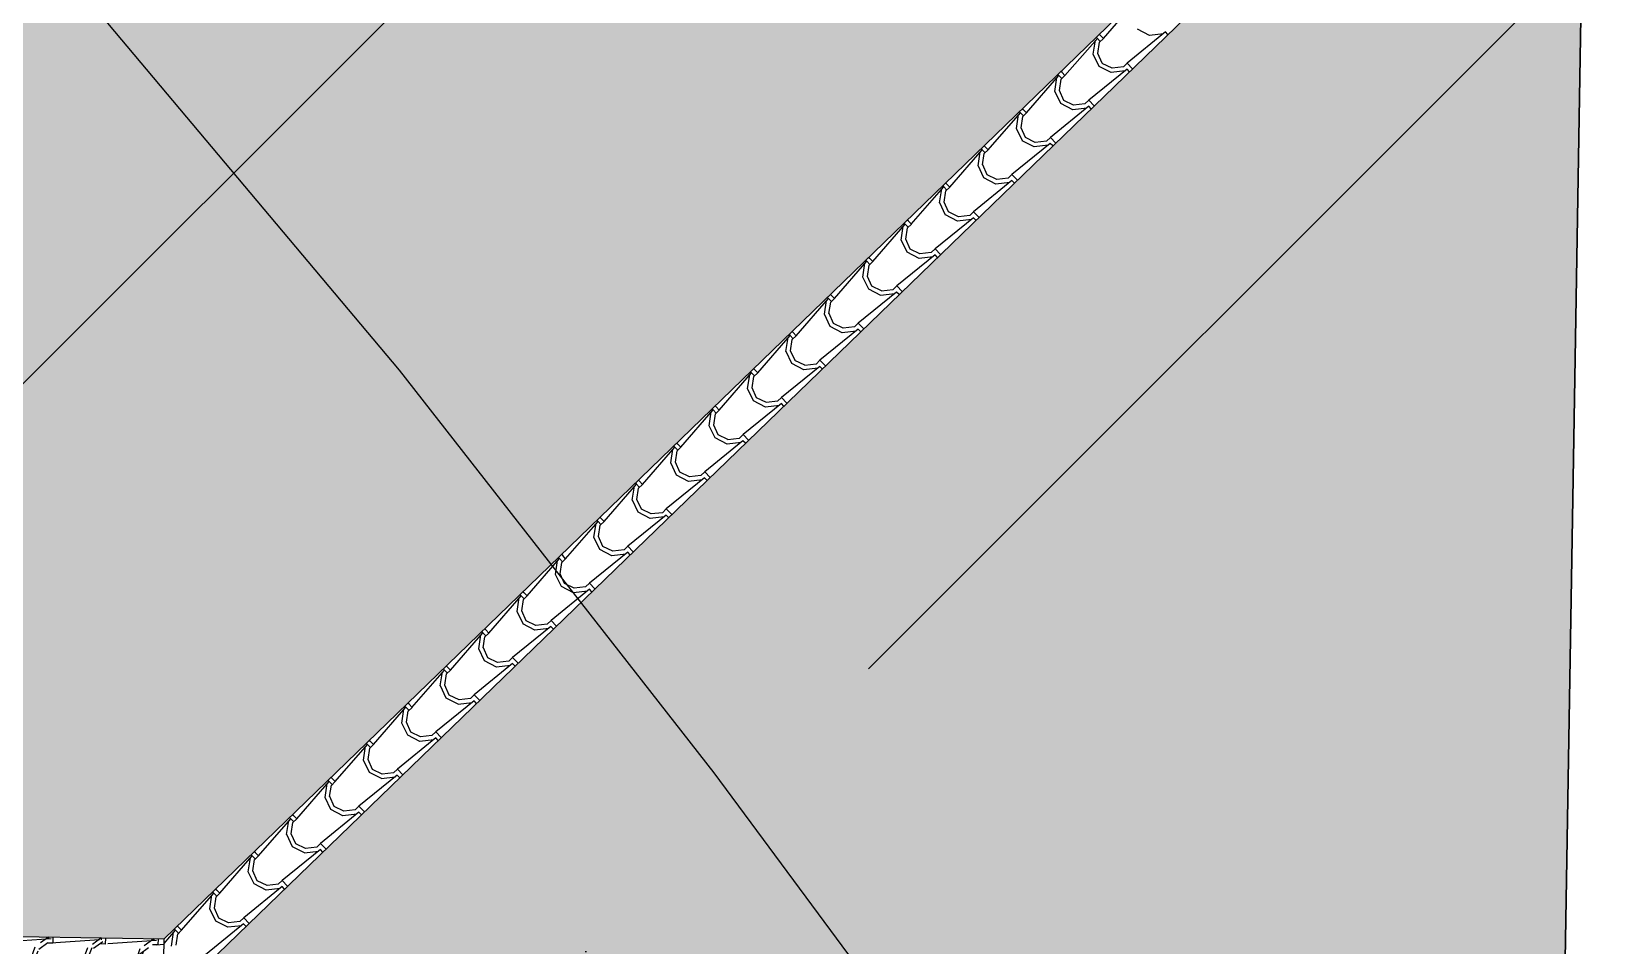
# Model space of a CAD drawing. Header units: millimetres. Extents: x 648844 to 649530, y 1246379 to 1246752.
# Drawn here: x 649238.89 to 649243.85, y 1246485.482 to 1246488.338 of the extents above; entities that cross this region are included whole.
import ezdxf

# ---------------------------------------------------------------- set-up
doc = ezdxf.new("R2010")
doc.units = ezdxf.units.MM
doc.header["$LTSCALE"] = 20
doc.header["$MEASUREMENT"] = 0
doc.layers.get('0').update_dxf_attribs({"linetype": 'CONTINUOUS'})
for name, color, linetype in [('acera', 8, 'CONTINUOUS'), ('CONT-MJR2', 9, 'CONTINUOUS'), ('TECHO', 30, 'CONTINUOUS')]:
    doc.layers.add(name, color=color, linetype=linetype)

# ---------------------------------------------------------------- blocks, each defined once
blk = doc.blocks.new('TEJA45')
at = {"layer": 'TECHO'}
for p, q in [((-4.381066017177965, 0.07500000000003837), (-4.381066017177972, -0.07499999999996376)), ((-4.133272190734765, -0.1265879860058945), (-4.251429700366309, -0.027335534660196)), ((-4.381066017177957, -0.06124925080087706), (-4.346016502186039, -0.102974803662196)), ((-4.35797142863111, -0.05318179792779887), (-4.352063505140784, -0.09690015418051345)), ((-4.345967911116119, -0.1029639868798107), (-4.336515307665216, -0.09351138342890764)), ((-4.343591862623768, -0.05589942889180222), (-4.338865595361391, -0.09134663816855237)), ((-4.338878458527873, -0.09114823256618365), (-4.327062704214242, -0.1029639868798107)), ((-4.345967911116119, -0.1029639868798178), (-4.349534970707111, -0.1065310464708098)), ((-4.336515307665216, -0.1124165903307208), (-4.340082367256201, -0.1159836499217093)), ((-4.327062704214313, -0.1029639868798071), (-4.336515307665216, -0.1124165903307102)), ((-4.327111233059028, -0.1029747646336112), (-4.22785878171333, -0.2211322742651518)), ((-4.220721201728821, -0.133651809418069), (-4.239626424946209, -0.1714621753053152)), ((-4.211077922348551, -0.1433176928592701), (-4.22525683607131, -0.1740387297614774)), ((-4.182936806183335, -0.1147842169047451), (-4.220747172070581, -0.1336894401221329)), ((-4.18038622950089, -0.1291267163455458), (-4.211107266403097, -0.1433056300683049)), ((-4.139300345048618, -0.1205481043353416), (-4.183018701301336, -0.1146401808450186)), ((-4.144961878097952, -0.1337013799378433), (-4.180409087374699, -0.1289751126754695)), ((-4.133284333470982, -0.1455007024089205), (-4.145100087784613, -0.1336849480952935)), ((-4.125311410392847, -0.1186225724290999), (-4.133284333470819, -0.1265954955070754)), ((-4.115858806941951, -0.1280751758799994), (-4.133284333470826, -0.1455007024088779)), ((-4.015114720131677, -0.2447457064787315), (-4.133272229763222, -0.145493255133033)), ((-4.239812853075087, -0.1713401743580043), (-4.23390492958476, -0.2150585306107189)), ((-4.225434412009413, -0.1740559099816323), (-4.220708144747036, -0.2095031192583825)), ((-4.227810367979835, -0.2211215300160916), (-4.231377427570827, -0.22468858960708)), ((-4.227810367979849, -0.2211215300160809), (-4.218357764528946, -0.2116689265651779)), ((-4.218357764528939, -0.2305741334669946), (-4.221924824119924, -0.2341411930579831)), ((-4.220720915391595, -0.2093057757024575), (-4.208905161077965, -0.2211215300160845)), ((-4.208905161078043, -0.2211215300160916), (-4.218357764528946, -0.2305741334669946)), ((-4.208953512586156, -0.2211322352367517), (-4.109701061240457, -0.3392897448682923)), ((-4.064779074935444, -0.2329417467835064), (-4.10258944082269, -0.2518469700008943)), ((-4.062229766308533, -0.2472831251156791), (-4.092950803210741, -0.2614620388384381)), ((-4.021141968615652, -0.2387066798917949), (-4.06486032486837, -0.232798756401472)), ((-4.026805397007173, -0.2518588305523757), (-4.06225260628392, -0.2471325632900019)), ((-4.007153867256584, -0.2367801155653737), (-4.015126790334556, -0.2447530386433456)), ((-3.997701263805688, -0.2462327190162696), (-4.015126790334563, -0.2636582455451446)), ((-4.121654277518559, -0.2894985507918193), (-4.115746354028232, -0.3332169070445339)), ((-4.102563671850049, -0.2518095406659526), (-4.121468895067437, -0.2896199065531988)), ((-4.107276961395293, -0.2922123910696612), (-4.102550694132916, -0.3276596003464114)), ((-4.092921513577991, -0.2614741560508413), (-4.10710042730075, -0.2921951929530486)), ((-4.015126790334705, -0.2636582455451908), (-4.026942544648335, -0.2518424912315638)), ((-3.896957249528668, -0.3629034269514939), (-4.015114759160213, -0.2636509756057954)), ((-4.109652824843572, -0.3392790731523618), (-4.113219884434571, -0.3428461327433574)), ((-4.109652824843586, -0.3392790731523547), (-4.100200221392683, -0.3298264697014517)), ((-4.102563372255318, -0.3274633188387313), (-4.090747617941688, -0.3392790731523583)), ((-4.090747617941773, -0.3392790731523512), (-4.100200221392676, -0.3487316766032542)), ((-4.09079579211361, -0.3392897058395334), (-3.991543340767912, -0.457447215471074)), ((-4.100200221392676, -0.3487316766032613), (-4.103767280983661, -0.3522987361942498)), ((-3.984406141971292, -0.3699672719138363), (-4.003311365188679, -0.4077776378010824)), ((-3.974765104807034, -0.3796306192415919), (-3.988944018529793, -0.4103516561437992)), ((-3.946621343687561, -0.3510992766622749), (-3.984431709574807, -0.3700044998796628)), ((-3.94407330311784, -0.3654395338865797), (-3.974794340020047, -0.3796184476093387)), ((-3.902983592182693, -0.3568652554482519), (-3.946701948435411, -0.3509573319579289)), ((-3.908648915918178, -0.3700162811666665), (-3.944096125194925, -0.3652900139042927)), ((-3.896969247198427, -0.381815788681461), (-3.908785001512058, -0.370000034367834)), ((-3.888996324120313, -0.354937658701644), (-3.896969247198278, -0.3629105817796088)), ((-3.87954372066941, -0.3643902621525434), (-3.896969247198278, -0.3818157886814149)), ((-3.778799778925574, -0.4810611474243274), (-3.896957288557118, -0.3818086960786289)), ((-4.003495701961803, -0.4076569272274284), (-3.997587778471477, -0.451375283480143)), ((-3.989119510780938, -0.4103688721594914), (-3.984393243518561, -0.4458160814362415)), ((-3.984405829119041, -0.4456208619750051), (-3.97259007480541, -0.4574366162886321)), ((-3.991495281707294, -0.457436616288625), (-3.995062341298279, -0.4610036758796134)), ((-3.991495281707302, -0.457436616288625), (-3.982042678256398, -0.4479840128377219)), ((-3.982042678256391, -0.4668892197395316), (-3.985609737847383, -0.47045627933052)), ((-3.972590074805495, -0.457436616288625), (-3.982042678256398, -0.466889219739528)), ((-3.972638071640603, -0.4574471764428409), (-3.873385620294904, -0.5756046860743815)), ((-3.866248612092527, -0.4881250031617235), (-3.885153835309914, -0.5259353690489696)), ((-3.828463612439656, -0.4692568065410221), (-3.866273978326902, -0.4881620297584099)), ((-3.825916839927132, -0.4835959426574767), (-3.856637876829339, -0.4977748563802358)), ((-3.784825215747915, -0.4750238310049539), (-3.828543572000633, -0.4691159075146309)), ((-3.790492434830099, -0.4881737317808401), (-3.825939644106846, -0.4834474645184663)), ((-3.77881170406215, -0.4999733318177313), (-3.790627458375781, -0.4881575775041043)), ((-3.770838780984029, -0.4730952018379142), (-3.778811704062008, -0.4810681249158897)), ((-3.761386177533133, -0.4825478052888172), (-3.778811704062015, -0.4999733318176993)), ((-3.885337126405283, -0.5258153036612399), (-3.879429202914956, -0.5695336599139544)), ((-3.870962060166704, -0.5285253532484191), (-3.866235792904327, -0.5639725625251693)), ((-3.856608696036851, -0.4977870824339909), (-3.87078760975961, -0.5285081193361982)), ((-3.660642308322466, -0.5992188678971608), (-3.77879981795401, -0.4999664165514623)), ((-3.873337738571024, -0.5755941594249059), (-3.876904798162016, -0.5791612190158979)), ((-3.873337738571038, -0.5755941594248988), (-3.863885135120135, -0.5661415559739957)), ((-3.863885135120128, -0.585046762875816), (-3.86745219471112, -0.5886138224668045)), ((-3.866248285982763, -0.5637784051112789), (-3.854432531669133, -0.5755941594249059)), ((-3.854432531669225, -0.575594159424913), (-3.863885135120128, -0.585046762875816)), ((-3.854480351167879, -0.5756046470457967), (-3.755227899822181, -0.6937621566773373)), ((-3.710305881191751, -0.5874143364197764), (-3.748116247078997, -0.6063195596371642)), ((-3.666666839314047, -0.5931824065615281), (-3.710385195566765, -0.5872744830712051)), ((-3.652681237847766, -0.591252744974188), (-3.660654160925738, -0.5992256680521599)), ((-3.76717855084901, -0.643973680093243), (-3.761270627358684, -0.6876920363459575)), ((-3.748091082213755, -0.6062827344096036), (-3.766996305431142, -0.6440931002968497)), ((-3.738452287266668, -0.6159435456263971), (-3.752631200989427, -0.6466645825286044)), ((-3.707760376734775, -0.60175235142761), (-3.738481413636983, -0.615931265150369)), ((-3.672335953740216, -0.6063311823952517), (-3.707783163016963, -0.601604915132878)), ((-3.660654160925873, -0.6181308749540015), (-3.672469915239503, -0.6063151206403745)), ((-3.64322863439687, -0.6007053484250875), (-3.660654160925738, -0.6181308749539589)), ((-3.542484837719407, -0.7173765883699588), (-3.660642347350951, -0.6181241370242603)), ((-3.755180195434754, -0.6937517025611761), (-3.758747255025746, -0.6973187621521681)), ((-3.755180195434768, -0.693751702561169), (-3.745727591983865, -0.684299099110266)), ((-3.75280460955247, -0.6466818343373433), (-3.748078342290093, -0.6821290436140934)), ((-3.748090742846486, -0.6819359482475527), (-3.736274988532855, -0.6937517025611797)), ((-3.736274988532955, -0.693751702561169), (-3.745727591983858, -0.7032043060120721)), ((-3.736322630694985, -0.6937621176489728), (-3.637070179349287, -0.8119196272805134)), ((-3.745727591983851, -0.7032043060120756), (-3.749294651574843, -0.7067713656030641)), ((-3.629933552335011, -0.7244404656575156), (-3.648838775552399, -0.7622508315447618)), ((-3.620295878495718, -0.7341000088171477), (-3.634474792218477, -0.7648210457193549)), ((-3.592148149943888, -0.705571866298552), (-3.629958515831134, -0.7244770895159398)), ((-3.589603913543264, -0.7199087601981269), (-3.620324950445472, -0.7340876739208859)), ((-3.548508462881067, -0.7113409821179886), (-3.592226819133785, -0.7054330586276656)), ((-3.554179472650326, -0.7244886330096598), (-3.589626681927072, -0.719762365747286)), ((-3.542496617789595, -0.7362884180902718), (-3.554312372103226, -0.7244726637766448)), ((-3.534523694711496, -0.7094102881104618), (-3.54249661778946, -0.7173832111884266)), ((-3.525071091260592, -0.7188628915613613), (-3.542496617789467, -0.7362884180902363)), ((-3.424327367116369, -0.8355343088427567), (-3.542484876747913, -0.7362818574970582)), ((-3.649019975292497, -0.7621320565270508), (-3.64311205180217, -0.8058504127797654)), ((-3.634647158938243, -0.764838315426271), (-3.629920891675866, -0.8002855247030212)), ((-3.637022652298477, -0.8119092456974428), (-3.640589711889469, -0.8154763052884348)), ((-3.637022652298491, -0.8119092456974428), (-3.627570048847588, -0.8024566422465398)), ((-3.627570048847581, -0.821361849148353), (-3.631137108438573, -0.8249289087393414)), ((-3.629933199710209, -0.8000934913838265), (-3.618117445396578, -0.8119092456974535)), ((-3.618117445396678, -0.8119092456974499), (-3.627570048847581, -0.821361849148353)), ((-3.618164910222042, -0.8119195882522163), (-3.518912458876343, -0.9300770978837569)), ((-3.51177602245626, -0.8425981969054241), (-3.530681245673648, -0.8804085627926703)), ((-3.473990418696012, -0.8237293961773169), (-3.511800784583258, -0.8426346193947047)), ((-3.471447450351725, -0.8380651689686403), (-3.502168487253932, -0.8522440826913993)), ((-3.430350086447213, -0.8294995576745663), (-3.474068442699931, -0.8235916341842433)), ((-3.436022991562247, -0.8426460836238334), (-3.471470200838993, -0.8379198163614596)), ((-3.424339074653318, -0.854445961226542), (-3.436154828966949, -0.842630206912915)), ((-3.416366151575225, -0.827567831246732), (-3.42433907465319, -0.8355407543246969)), ((-3.406913548124322, -0.8370204346976315), (-3.424339074653197, -0.8544459612265065)), ((-3.530861399736224, -0.8802904329590646), (-3.524953476245898, -0.9240087892117792)), ((-3.516489708323888, -0.8829947965161011), (-3.511763441061511, -0.9184420057928513)), ((-3.502139469724781, -0.8522564720078947), (-3.51631838344754, -0.882977508910102)), ((-3.306169896513211, -0.9536920293156292), (-3.424327406144755, -0.8544395779699308)), ((-3.518865109162206, -0.9300667888337131), (-3.522432168753198, -0.9336338484247051)), ((-3.518865109162221, -0.9300667888337131), (-3.509412505711317, -0.92061418538281)), ((-3.50941250571131, -0.9395193922846232), (-3.512979565302302, -0.9430864518756117)), ((-3.511775656573931, -0.9182510345201003), (-3.499959902260301, -0.9300667888337273)), ((-3.499959902260414, -0.9300667888337202), (-3.509412505711317, -0.9395193922846232)), ((-3.500007189749233, -0.9300770588552822), (-3.400754738403535, -1.048234568486823)), ((-3.355832687448071, -0.9418869260560534), (-3.393643053335317, -0.9607921492734413)), ((-3.312191710013344, -0.9476581332311405), (-3.355910066266063, -0.9417502097408175)), ((-3.393618492577495, -0.9607559281533291), (-3.412523715794883, -0.9985662940405753)), ((-3.383983060954591, -0.9704129352002937), (-3.39816197467735, -1.001133972102501)), ((-3.353290987160214, -0.9562215777391607), (-3.384012024062422, -0.9704004914619198)), ((-3.317866510474161, -0.9608035342380035), (-3.353313719750908, -0.9560772669756297)), ((-3.306181531517041, -0.9726035043628123), (-3.317997285830671, -0.9607877500491853)), ((-3.298208608438955, -0.9457253743830059), (-3.30618153151692, -0.9536982974609707)), ((-3.288756004988052, -0.9551779778339053), (-3.30618153151692, -0.9726035043627768)), ((-3.188012425910209, -1.071849749788395), (-3.306169935541753, -0.9725972984426967)), ((-3.412702824179448, -0.9984488093946737), (-3.406794900689121, -1.042167165647388)), ((-3.40070756602595, -1.048224331969987), (-3.391254962575047, -1.038771728519084)), ((-3.398332257709647, -1.001151277605036), (-3.39360599044727, -1.036598486881786)), ((-3.393618113437654, -1.036408577656374), (-3.381802359124023, -1.048224331970001)), ((-3.400707566025936, -1.048224331969987), (-3.404274625616935, -1.051791391560982)), ((-3.391254962575033, -1.057676935420893), (-3.394822022166032, -1.061243995011893)), ((-3.381802359124137, -1.04822433196999), (-3.39125496257504, -1.057676935420893)), ((-3.381849469276574, -1.048234529458174), (-3.282597017930875, -1.166392039089715)), ((-3.275460962698737, -1.078913659401216), (-3.294366185916125, -1.116724025288462)), ((-3.265826652184032, -1.088569398391872), (-3.280005565906791, -1.119290435294079)), ((-3.237674956200188, -1.060044455934815), (-3.275485322087434, -1.078949679152203)), ((-3.235134523970345, -1.074377986510438), (-3.265855560872552, -1.088556900233197)), ((-3.194033333579469, -1.065816708787722), (-3.237751689832187, -1.059908785297399)), ((-3.199710029384271, -1.078960984852415), (-3.235157238661017, -1.074234717590041)), ((-3.188023988380763, -1.090761047499083), (-3.199839742694394, -1.078945293185456)), ((-3.180051065302678, -1.063882917519276), (-3.188023988380642, -1.071855840597241)), ((-3.170598461851775, -1.073335520970172), (-3.188023988380657, -1.090761047499054)), ((-3.069854955307157, -1.19000747026119), (-3.188012464938701, -1.090755018915491)), ((-3.294544248622685, -1.11660718583029), (-3.288636325132359, -1.160325542083005)), ((-3.280174807095413, -1.119307758693967), (-3.275448539833036, -1.154754967970717)), ((-3.282550022889659, -1.166381875106257), (-3.286117082480651, -1.169948934697253)), ((-3.28255002288968, -1.166381875106261), (-3.273097419438777, -1.156929271655358)), ((-3.27309741943877, -1.175834478557171), (-3.276664479029762, -1.179401538148159)), ((-3.275460570301377, -1.154566120792648), (-3.263644815987746, -1.166381875106275)), ((-3.263644815987867, -1.166381875106268), (-3.27309741943877, -1.175834478557171)), ((-3.263691748803474, -1.166392000061592), (-3.164439297457776, -1.284549509693132)), ((-3.119517224952311, -1.178201985813583), (-3.157327590839557, -1.197107209030971)), ((-3.075874957146496, -1.183975284344175), (-3.119593313399214, -1.178067360853852)), ((-3.061893522166407, -1.18204046065555), (-3.069866445244372, -1.190013383733515)), ((-3.176385673066171, -1.234765562264094), (-3.170477749575845, -1.278483918516809)), ((-3.157303432819972, -1.1970713906491), (-3.17620865603736, -1.234881756536346)), ((-3.162017356481186, -1.237464239782895), (-3.157291089218809, -1.272911449059645)), ((-3.147670243413842, -1.206725861584275), (-3.161849157136601, -1.237446898486482)), ((-3.116978060777157, -1.192534395280195), (-3.147699097679364, -1.206713309002954)), ((-3.08155354829529, -1.197118435466706), (-3.117000757572036, -1.192392168204332)), ((-3.069866445244486, -1.208918590635353), (-3.081682199558117, -1.197102836321726)), ((-3.052440918715504, -1.191493064106449), (-3.069866445244379, -1.208918590635328)), ((-2.951697484704049, -1.308165190734027), (-3.069854994335593, -1.208912739388328)), ((-3.164392479753388, -1.284539418242531), (-3.16795953934438, -1.288106477833523)), ((-3.16439247975341, -1.284539418242531), (-3.154939876302507, -1.275086814791628)), ((-3.157303027165099, -1.272723663928922), (-3.145487272851469, -1.284539418242549)), ((-3.145487272851589, -1.284539418242534), (-3.154939876302493, -1.293992021693438)), ((-3.145534028330822, -1.284549470664484), (-3.046281576985123, -1.402706980296024)), ((-3.154939876302493, -1.293992021693445), (-3.158506935893477, -1.297559081284433)), ((-3.0391459029412, -1.315229121896984), (-3.058051126158588, -1.35303948778423)), ((-3.029513834642891, -1.324882324775018), (-3.04369274836565, -1.355603361677225)), ((-3.001359493704399, -1.296359515692334), (-3.039169859591645, -1.315264738909722)), ((-2.998821597585632, -1.310690804050708), (-3.029542634487839, -1.324869717773467)), ((-2.957716580713537, -1.302133859900632), (-3.001434936966255, -1.296225936410309)), ((-2.963397067206301, -1.315275886081), (-2.998844276483048, -1.310549618818627)), ((-2.951708902108209, -1.327076133771623), (-2.963524656421839, -1.315260379457996)), ((-2.943735979030137, -1.30019800379182), (-2.951708902108109, -1.308170926869789)), ((-2.934283375579234, -1.309650607242723), (-2.951708902108116, -1.327076133771605)), ((-2.833540014100954, -1.426322911206864), (-2.951697523732498, -1.327070459861165)), ((-3.058227097509651, -1.352923938697906), (-3.052319174019324, -1.39664229495062)), ((-3.043859905866945, -1.355620720871823), (-3.039133638604568, -1.391067930148573)), ((-3.046234936617125, -1.402696961378805), (-3.049801996208117, -1.406264020969793)), ((-3.046234936617132, -1.402696961378801), (-3.036782333166229, -1.393244357927898)), ((-3.036782333166229, -1.412149564829722), (-3.040349392757221, -1.415716624420718)), ((-3.039145484028822, -1.390881207065195), (-3.027329729715191, -1.402696961378822)), ((-3.027329729715319, -1.402696961378808), (-3.036782333166222, -1.412149564829711)), ((-3.027376307857871, -1.402706941267724), (-2.928123856512173, -1.520864450899264)), ((-2.920988373062443, -1.433386853144871), (-2.93989359627983, -1.471197219032117)), ((-2.883201762456508, -1.414517045571095), (-2.921012128343754, -1.433422268788483)), ((-2.880665134394938, -1.428847212821609), (-2.911386171297146, -1.443026126544368)), ((-2.839558204278752, -1.420292435457334), (-2.883276560531471, -1.414384511967011)), ((-2.845240586117313, -1.433433336695291), (-2.88068779539406, -1.428707069432917)), ((-2.833551358971931, -1.445233676907893), (-2.845367113285562, -1.433417922594266)), ((-2.82557843589386, -1.418355546928094), (-2.833551358971832, -1.426328470006062)), ((-2.816125832442957, -1.427808150378997), (-2.833551358971832, -1.445233676907872)), ((-2.94006852195313, -1.471082315131714), (-2.934160598462803, -1.514800671384428)), ((-2.925702455252711, -1.473777201960754), (-2.920976187990334, -1.509224411237504)), ((-2.911357425872332, -1.4430387879666), (-2.925536339595091, -1.473759824868807)), ((-2.715382543497938, -1.544480631679626), (-2.833540053129482, -1.445228180333928)), ((-2.928077393480848, -1.520854504515079), (-2.931644453071847, -1.524421564106078)), ((-2.928077393480862, -1.520854504515082), (-2.918624790029959, -1.511401901064179)), ((-2.918624790029945, -1.530307107965989), (-2.922191849620937, -1.533874167556977)), ((-2.920987940892545, -1.509038750201469), (-2.909172186578914, -1.520854504515096)), ((-2.909172186579042, -1.520854504515082), (-2.918624790029945, -1.530307107965985)), ((-2.90921858738551, -1.520864411870264), (-2.809966136039812, -1.639021921501804)), ((-2.765044031208639, -1.53267457544986), (-2.802854397095885, -1.551579798667248)), ((-2.721399827845794, -1.538451011013787), (-2.765118184098512, -1.532543087523464)), ((-2.70742089275759, -1.536513090064368), (-2.715393815835554, -1.544486013142333)), ((-2.802830843183706, -1.551544584392804), (-2.821736066401094, -1.58935495028005)), ((-2.793201017101389, -1.561195251157347), (-2.807379930824148, -1.591916288059554)), ((-2.762508671203413, -1.547003621592122), (-2.793229708105621, -1.561182535314881)), ((-2.727084105028339, -1.551590787309578), (-2.762531314305086, -1.546864520047205)), ((-2.715393815835654, -1.563391220044164), (-2.727209570149284, -1.551575465730537)), ((-2.697968289306687, -1.545965693515264), (-2.715393815835561, -1.563391220044142)), ((-2.597225072894837, -1.662638352152463), (-2.715382582526381, -1.563385900806765)), ((-2.821909946396609, -1.589240691565525), (-2.816002022906282, -1.63295904781824)), ((-2.809919850344592, -1.639012047651342), (-2.800467246893689, -1.629559444200439)), ((-2.807545004638243, -1.591933683051483), (-2.802818737375866, -1.627380892328233)), ((-2.802830397756267, -1.627196293337743), (-2.791014643442637, -1.63901204765137)), ((-2.809919850344571, -1.639012047651349), (-2.813486909935563, -1.642579107242341)), ((-2.800467246893675, -1.648464651102259), (-2.80403430648466, -1.652031710693247)), ((-2.791014643442779, -1.639012047651352), (-2.800467246893682, -1.648464651102255)), ((-2.791060866912552, -1.639021882473511), (-2.691808415566854, -1.757179392105051)), ((-2.684673313304934, -1.669702315640684), (-2.703578536522322, -1.70751268152793)), ((-2.675044608331199, -1.679351714349746), (-2.689223522053958, -1.710072751251953)), ((-2.646886299960727, -1.650832105328611), (-2.684696665847973, -1.669737328545999)), ((-2.644352208011057, -1.665160030362259), (-2.675073244913264, -1.679338944085018)), ((-2.603241451412842, -1.656609586570244), (-2.64695980766556, -1.650701663079921)), ((-2.608927623939351, -1.669748237923873), (-2.644374833216098, -1.665021970661499)), ((-2.597236272699377, -1.681548763180434), (-2.609052027013007, -1.669733008866807)), ((-2.589263349621319, -1.654670633200642), (-2.597236272699284, -1.662643556278606)), ((-2.579810746170416, -1.664123236651537), (-2.597236272699291, -1.681548763180416)), ((-2.479067602291742, -1.780796072625296), (-2.597225111923287, -1.681543621279598)), ((-2.703751370840337, -1.707399067997532), (-2.69784344735001, -1.751117424250246)), ((-2.689387554024243, -1.710090164138617), (-2.684661286761866, -1.745537373415367)), ((-2.6917623072083, -1.757169590787623), (-2.695329366799299, -1.760736650378618)), ((-2.691762307208315, -1.757169590787623), (-2.682309703757412, -1.74771698733672)), ((-2.682309703757404, -1.766622194238533), (-2.685876763348396, -1.770189253829525)), ((-2.68467285461999, -1.745353836474017), (-2.672857100306359, -1.757169590787644)), ((-2.672857100306501, -1.757169590787626), (-2.682309703757404, -1.766622194238529)), ((-2.672903146439751, -1.757179353076573), (-2.573650695094052, -1.875336862708114)), ((-2.528728568712808, -1.768989635207362), (-2.566538934600054, -1.78789485842475)), ((-2.526195744820356, -1.783316439133152), (-2.556916781722563, -1.797495352855911)), ((-2.485083074978959, -1.774768162126826), (-2.528801431231678, -1.768860238636503)), ((-2.490771142848558, -1.787905688538405), (-2.526218352125305, -1.783179421276031)), ((-2.471105806485042, -1.772828176336908), (-2.479078729563014, -1.780801099414884)), ((-2.461653203034139, -1.782280779787811), (-2.479078729563021, -1.799706306316693)), ((-2.585592795284057, -1.825557444429538), (-2.579684871793731, -1.869275800682253)), ((-2.566515783426183, -1.787860046888596), (-2.585421006643571, -1.825670412775843)), ((-2.571230103409881, -1.828246645228447), (-2.566503836147504, -1.863693854505197)), ((-2.556888199560625, -1.797508177541324), (-2.571067113283384, -1.828229214443532)), ((-2.479078729563099, -1.799706306316704), (-2.49089448387673, -1.787890552003077)), ((-2.360910131688691, -1.898953793098098), (-2.479067641320235, -1.799701341752399)), ((-2.57360476407203, -1.8753271339239), (-2.577171823663022, -1.878894193514888)), ((-2.573604764072044, -1.875327133923896), (-2.564152160621141, -1.865874530472993)), ((-2.564152160621134, -1.88477973737481), (-2.567719220212119, -1.888346796965795)), ((-2.566515311483712, -1.863511379610291), (-2.554699557170082, -1.875327133923918)), ((-2.554699557170231, -1.8753271339239), (-2.564152160621134, -1.884779737374803)), ((-2.554745425967099, -1.875336823679472), (-2.4554929746214, -1.993494333311013)), ((-2.448358253547411, -1.906017778136452), (-2.467263476764799, -1.943828144023698)), ((-2.438731790789681, -1.915664640732071), (-2.452910704512441, -1.946385677634279)), ((-2.410570837464945, -1.887147165086127), (-2.448381203352191, -1.906052388303515)), ((-2.408039281628007, -1.901472847903293), (-2.438760318530214, -1.915651761626052)), ((-2.366924698544189, -1.892926737683524), (-2.410643054796907, -1.887018814193201)), ((-2.37261466176048, -1.906063139152575), (-2.408061871037226, -1.901336871890202)), ((-2.360921186426822, -1.917863849452974), (-2.372736940740452, -1.906048095139347)), ((-2.352948263348772, -1.890985719473182), (-2.360921186426737, -1.898958642551147)), ((-2.343495659897869, -1.900438322924082), (-2.360921186426744, -1.91786384945296)), ((-2.242752661085596, -2.017111513570935), (-2.36091017071714, -1.917859062225236)), ((-2.467434219727544, -1.943715820863346), (-2.461526296237217, -1.987434177116061)), ((-2.455447220935774, -1.993484677060167), (-2.445994617484871, -1.984032073609264)), ((-2.453072652795534, -1.946403126318273), (-2.448346385533156, -1.981850335595023)), ((-2.448357768347435, -1.981668922746564), (-2.436542014033805, -1.993484677060192)), ((-2.455447220935753, -1.993484677060163), (-2.459014280526745, -1.997051736651155)), ((-2.445994617484857, -2.002937280511077), (-2.449561677075849, -2.006504340102069)), ((-2.436542014033954, -1.993484677060167), (-2.445994617484857, -2.00293728051107)), ((-2.436587705494148, -1.993494294282709), (-2.337335254148449, -2.111651803914249)), ((-2.330200723668653, -2.024175509384364), (-2.349105946886041, -2.06198587527161)), ((-2.292413106217047, -2.005304694964895), (-2.330223472104294, -2.024209918182283)), ((-2.289882818437306, -2.01962925667419), (-2.320603855339513, -2.033808170396949)), ((-2.248766322111209, -2.011085313239978), (-2.292484678363927, -2.005177389749655)), ((-2.254458180670589, -2.024220589766987), (-2.289905389947336, -2.019494322504613)), ((-2.242763643290544, -2.036021392589245), (-2.254579397604175, -2.024205638275618)), ((-2.234790720212501, -2.009143262609456), (-2.242763643290466, -2.017116185687421)), ((-2.225338116761598, -2.018595866060352), (-2.242763643290473, -2.03602139258923)), ((-2.349275644170781, -2.061874197298959), (-2.343367720680455, -2.105592553551674)), ((-2.3349152021813, -2.064559607407208), (-2.330188934918922, -2.100006816683958)), ((-2.320575382019115, -2.03382110392365), (-2.334754295741874, -2.064542140825857)), ((-2.124595190482452, -2.135269234043804), (-2.242752700113996, -2.036016782698105)), ((-2.337289677799482, -2.111642220196437), (-2.340856737390475, -2.115209279787429)), ((-2.337289677799497, -2.111642220196437), (-2.327837074348594, -2.102189616745534)), ((-2.327837074348587, -2.121094823647347), (-2.331404133939571, -2.124661883238335)), ((-2.330200225211158, -2.099826465882838), (-2.318384470897527, -2.111642220196465)), ((-2.318384470897684, -2.11164222019644), (-2.327837074348587, -2.121094823647343)), ((-2.31842998502119, -2.111651764885952), (-2.219177533675492, -2.229809274517493)), ((-2.174255374969171, -2.123462224843657), (-2.212065740856417, -2.142367448061044)), ((-2.13060794567825, -2.129243888796434), (-2.174326301930968, -2.123335965306111)), ((-2.116633177076224, -2.12730080574573), (-2.124606100154196, -2.135273728823698)), ((-2.231117068614253, -2.180032573732767), (-2.225209145123927, -2.223750929985481)), ((-2.212043193789889, -2.142333240632247), (-2.230948417007276, -2.180143606519493)), ((-2.202418973248939, -2.151977567116056), (-2.216597886971698, -2.182698604018263)), ((-2.17172635524495, -2.137785665444323), (-2.202447392147157, -2.151964579167082)), ((-2.136301699582951, -2.1423780403811), (-2.171748908859698, -2.137651773118726)), ((-2.124606100154267, -2.154178935725515), (-2.136421854467898, -2.142363181411888)), ((-2.107180573625321, -2.136753409196629), (-2.124606100154203, -2.154178935725511)), ((-2.006437719879479, -2.253426954516531), (-2.124595229511023, -2.154174503170832)), ((-2.219132134663212, -2.229799763332714), (-2.222699194254211, -2.233366822923713)), ((-2.219132134663226, -2.229799763332704), (-2.209679531212323, -2.220347159881801)), ((-2.216757751567307, -2.182716088494338), (-2.21203148430493, -2.218163297771088)), ((-2.21204268207488, -2.217984009019112), (-2.20022692776125, -2.229799763332739)), ((-2.200226927761413, -2.229799763332711), (-2.209679531212316, -2.239252366783614)), ((-2.200272264548389, -2.229809235489022), (-2.10101981320269, -2.347966745120562)), ((-2.209679531212316, -2.239252366783628), (-2.213246590803301, -2.242819426374613)), ((-2.093885663911145, -2.260490971880152), (-2.112790887128533, -2.298301337767398)), ((-2.084262564478372, -2.270134030307631), (-2.098441478201131, -2.300855067209838)), ((-2.056097643721237, -2.241619754722393), (-2.093908009608484, -2.260524977939781)), ((-2.0535698920526, -2.25594207421446), (-2.084290928954807, -2.270120987937219)), ((-2.012449569244382, -2.247402464353016), (-2.0561679254971, -2.241494540862693)), ((-2.01814521849397, -2.260535490995387), (-2.053592427770717, -2.255809223733014)), ((-2.00644855701799, -2.272336478861785), (-2.01826431133162, -2.260520724548158)), ((-1.998475633939961, -2.245458348881996), (-2.006448557017933, -2.253431271959968)), ((-1.989023030489065, -2.254910952332899), (-2.00644855701794, -2.272336478861774)), ((-1.888280249276384, -2.371584674989364), (-2.006437758907929, -2.272332223643666)), ((-2.112958493057739, -2.298190950166578), (-2.107050569567413, -2.341909306419293)), ((-2.098600300952711, -2.300872569585966), (-2.093874033690334, -2.336319778862716)), ((-2.100974591526949, -2.347957306468984), (-2.104541651117941, -2.351524366059977)), ((-2.100974591526956, -2.347957306468981), (-2.091521988076053, -2.338504703018078)), ((-2.091521988076053, -2.357409909919891), (-2.095089047667038, -2.36097696951088)), ((-2.093885138938603, -2.336141552155386), (-2.082069384624972, -2.347957306469013)), ((-2.08206938462515, -2.347957306468984), (-2.091521988076053, -2.357409909919888)), ((-2.082114544075594, -2.347966706092084), (-1.982862092729896, -2.466124215723625)), ((-1.975728134032373, -2.378648703128039), (-1.994633357249761, -2.416459069015286)), ((-1.937939912473382, -2.359777284601172), (-1.975750278360628, -2.37868250781856)), ((-1.935413428861892, -2.374098482985353), (-1.9661344657641, -2.388277396708112)), ((-1.894291192809604, -2.365561039909714), (-1.938009549062322, -2.359653116419391)), ((-1.899988737404087, -2.378692941609803), (-1.935435946680833, -2.373966674347429)), ((-1.888291013881712, -2.390494021998055), (-1.900106768195343, -2.378678267684428)), ((-1.880318090803684, -2.36361589201827), (-1.888291013881656, -2.371588815096242)), ((-1.870865487352781, -2.37306849546917), (-1.888291013881656, -2.390494021998048)), ((-1.994799917501467, -2.416349326598581), (-1.988891994011141, -2.460067682851296)), ((-1.980442850338477, -2.419029050674897), (-1.9757165830761, -2.454476259951647)), ((-1.966106155707806, -2.388290493499209), (-1.980285069430565, -2.419011530401416)), ((-1.770122778673276, -2.489742395462201), (-1.88828028830482, -2.390489944116503)), ((-1.982817048390672, -2.466114849605258), (-1.986384107981671, -2.469681909196254)), ((-1.982817048390686, -2.466114849605255), (-1.973364444939783, -2.456662246154352)), ((-1.973364444939769, -2.475567453056165), (-1.976931504530761, -2.479134512647157)), ((-1.975727595802326, -2.45429909529166), (-1.963911841488695, -2.466114849605287)), ((-1.963911841488866, -2.466114849605262), (-1.973364444939769, -2.475567453056165)), ((-1.963956823602786, -2.466124176695153), (-1.864704372257087, -2.584281686326694)), ((-1.81978218122547, -2.477934814479919), (-1.857592547112716, -2.496840037697307)), ((-1.776132816376645, -2.483719615466171), (-1.819851172629363, -2.477811691975848)), ((-1.857570604153629, -2.496806434375973), (-1.876475827371017, -2.534616800263219)), ((-1.847949746937246, -2.506446956690787), (-1.862128660660005, -2.537167993592995)), ((-1.817256965671191, -2.49225489175625), (-1.847978002573399, -2.506433805479009)), ((-1.781832256316001, -2.496850392223973), (-1.817279465592748, -2.492124124961599)), ((-1.770133470745435, -2.508651565134326), (-1.781949225059066, -2.496835810820698)), ((-1.762160547667406, -2.481773435154544), (-1.770133470745378, -2.489746358232519)), ((-1.752707944216503, -2.49122603860544), (-1.770133470745392, -2.508651565134326)), ((-1.651965308070274, -2.607900115934964), (-1.770122817701818, -2.508647664589265)), ((-1.876641341944946, -2.534507703032396), (-1.87073341845462, -2.578226059285111)), ((-1.864659505254409, -2.584272392741529), (-1.855206901803506, -2.574819789290625)), ((-1.862285399724364, -2.537185531762926), (-1.857559132461986, -2.572632741039676)), ((-1.857570052666048, -2.572456638427933), (-1.845754298352418, -2.584272392741561)), ((-1.864659505254394, -2.584272392741536), (-1.868226564845386, -2.587839452332524)), ((-1.855206901803506, -2.593724996192442), (-1.85877396139449, -2.597292055783427)), ((-1.845754298352588, -2.584272392741532), (-1.855206901803491, -2.593724996192435)), ((-1.845799103129842, -2.584281647298393), (-1.746546651784143, -2.702439156929936)), ((-1.73941307427485, -2.614964165623807), (-1.758318297492238, -2.652774531511053)), ((-1.729793338166296, -2.624603419881542), (-1.743972251889055, -2.655324456783749)), ((-1.701624449977572, -2.596092344358674), (-1.739434815864819, -2.614997567576061)), ((-1.699100502478842, -2.610411300526387), (-1.729821539381049, -2.624590214249146)), ((-1.657974439942784, -2.601878191022749), (-1.701692796195502, -2.595970267532426)), ((-1.663675775226118, -2.615007842838384), (-1.699122984502864, -2.61028157557601)), ((-1.651975927609158, -2.626809108270596), (-1.663791681922788, -2.614993353956969)), ((-1.644003004531143, -2.599930978290818), (-1.651975927609115, -2.60790390136879)), ((-1.634550401080247, -2.609383581741717), (-1.651975927609115, -2.626809108270585)), ((-1.533807837467222, -2.72605783640776), (-1.651965347098766, -2.626805385062063)), ((-1.758482766388425, -2.652666079466204), (-1.752574842898099, -2.696384435718921)), ((-1.74412794911013, -2.655342012851861), (-1.739401681847752, -2.690789222128609)), ((-1.746501962118131, -2.702429935877808), (-1.750069021709123, -2.7059969954688)), ((-1.746501962118138, -2.702429935877801), (-1.737049358667235, -2.692977332426899)), ((-1.737049358667228, -2.711882539328702), (-1.74061641825822, -2.715449598919694)), ((-1.739412509529771, -2.690614181564206), (-1.72759675521614, -2.702429935877833)), ((-1.727596755216325, -2.702429935877797), (-1.737049358667228, -2.711882539328698)), ((-1.727641382657168, -2.702439117901289), (-1.62838893131147, -2.820596627532831)), ((-1.583466718729703, -2.714249874237447), (-1.621277084616949, -2.733155097454834)), ((-1.539816063508901, -2.720036766579328), (-1.583534419761619, -2.714128843089005)), ((-1.525845461394866, -2.718088521427086), (-1.533818384472845, -2.726061444505063)), ((-1.51639285794397, -2.727541124877987), (-1.533818384472845, -2.744966651406861)), ((-1.640324190831912, -2.770824455900016), (-1.634416267341585, -2.814542812152732)), ((-1.621255544396092, -2.733121896871717), (-1.64016076761348, -2.770932262758963)), ((-1.625970498495889, -2.773498493940787), (-1.621244231233511, -2.808945703217535)), ((-1.611636929396113, -2.742759883073942), (-1.625815843118872, -2.77348091997615)), ((-1.580944039287303, -2.7285677092969), (-1.61166507618951, -2.742746623019661)), ((-1.545519294137577, -2.733165293452616), (-1.580966503414324, -2.728439026190243)), ((-1.53381838447288, -2.744966651406866), (-1.545634138786511, -2.733150897093239)), ((-1.415650366864114, -2.844215556880595), (-1.533807876495658, -2.744963105534897)), ((-1.628344418981861, -2.820587479014081), (-1.631911478572853, -2.824154538605073)), ((-1.628344418981868, -2.820587479014073), (-1.618891815530965, -2.811134875563171)), ((-1.621254966393494, -2.808771724700478), (-1.609439212079863, -2.820587479014105)), ((-1.609439212080055, -2.820587479014074), (-1.618891815530958, -2.830040082464976)), ((-1.609483662184388, -2.820596588504353), (-1.51023121083869, -2.938754098135895)), ((-1.618891815530958, -2.830040082464977), (-1.622458875121943, -2.833607142055964)), ((-1.503098014517342, -2.851279628119626), (-1.522003237734729, -2.889089994006872)), ((-1.49348052062517, -2.860916346264695), (-1.507659434347929, -2.891637383166902)), ((-1.46530898748177, -2.832407404116191), (-1.503119353369016, -2.851312627333577)), ((-1.462787576096609, -2.846724118067796), (-1.493508612998816, -2.860903031790556)), ((-1.421657687075943, -2.838195342135784), (-1.465376043328661, -2.832287418645461)), ((-1.427362813048141, -2.851322744066966), (-1.462810022324888, -2.846596476804592)), ((-1.415660841336603, -2.863124194543138), (-1.427476595650234, -2.851308440229511)), ((-1.407687918258596, -2.836246064563362), (-1.415660841336567, -2.84421898764133)), ((-1.3982353148077, -2.845698668014265), (-1.415660841336575, -2.86312419454314)), ((-1.297492896261055, -2.962373277353398), (-1.415650405892599, -2.8631208260077)), ((-1.52216561527564, -2.888982832332024), (-1.516257691785313, -2.93270118858474)), ((-1.507813047881541, -2.891654975030615), (-1.503086780619164, -2.927102184307364)), ((-1.510186875845584, -2.938745022150348), (-1.513753935436576, -2.942312081741342)), ((-1.510186875845591, -2.938745022150343), (-1.500734272394688, -2.929292418699442)), ((-1.500734272394688, -2.948197625601257), (-1.50430133198568, -2.95176468519225)), ((-1.503097423257216, -2.92692926783675), (-1.491281668943586, -2.938745022150377)), ((-1.491281668943785, -2.938745022150346), (-1.500734272394688, -2.948197625601248)), ((-1.491325941711573, -2.938754059107428), (-1.392073490365874, -3.05691156873897)), ((-1.3471512562339, -2.950564933994952), (-1.384961622121146, -2.969470157212339)), ((-1.303499310642067, -2.956353917692363), (-1.347217666894785, -2.95044599420204)), ((-1.289530375122325, -2.954403607699636), (-1.297503298200297, -2.962376530777604))]:
    blk.add_line(p, q, dxfattribs=at)

msp = doc.modelspace()

# ---------------------------------------------------------------- hatches: boundary and pattern name
h = msp.add_hatch()
h.set_pattern_fill('ANSI36', scale=20, style=0)
h.set_pattern_definition([(45, (-526.4316489867633, -3378.367883687839), (1.325825214724777, 4.861359120657514), [6.25, -1.25, 0, -1.25])])
h.paths.add_polyline_path([(649188.8489360636, 1246478.707731926), (649215.2214069526, 1246513.043391474), (649317.348885952, 1246513.661012395), (649322.291343771, 1246459.303611518), (649201.5072083384, 1246459.303611518)])
h.paths.add_polyline_path([(649253.0038721092, 1246474.230662723), (649282.477951251, 1246474.230662723), (649282.477951251, 1246479.656447173), (649253.0038721092, 1246479.656447173)], flags=24)
at = {"layer": 'acera'}
h = msp.add_hatch(dxfattribs=at)
h.set_pattern_fill('PETRA11,_O', color=9, scale=7, pattern_type=2)
h.set_pattern_definition([(0, (2687.656187323621, -252.1344165771734), (7, 7), [2.1, -2.45, 0.35, -2.1]), (0, (2690.456187323667, -250.7344165772665), (7, 7), [0.35, -1.75, 1.4, -3.5]), (0, (2691.506187323597, -250.3844165771734), (7, 7), [0.35, -6.649999999999999]), (0, (2688.35618732369, -250.0344165770803), (7, 7), [1.4, -5.600000000000001]), (0, (2687.656187323621, -249.3344165771268), (7, 7), [0.7000000000000001, -6.3]), (0, (2692.556187323644, -248.6344165771734), (7, 7), [0.7000000000000001, -0.35, 0.35, -5.600000000000001]), (0, (2689.756187323597, -248.2844165770803), (7, 7), [1.05, -5.95]), (0, (2688.006187323597, -247.5844165771268), (7, 7), [0.7000000000000001, -6.3]), (0, (2690.806187323644, -246.8844165771734), (7, 7), [0.35, -2.1, 1.05, -3.5]), (0, (2689.406187323621, -246.5344165770803), (7, 7), [0.7000000000000001, -6.3]), (0, (2691.85618732369, -246.18441657722), (7, 7), [0.7000000000000001, -6.3]), (0, (2690.456187323667, -245.8344165771268), (7, 7), [0.7000000000000001, -6.3]), (0, (2693.256187323597, -245.4844165772665), (7, 7), [0.7000000000000001, -6.3]), (90, (2687.306187323644, -252.1344165771734), (-6.999999999999999, 7), [1.4, -0.35, 0.7000000000000001, -2.8, 1.4, -0.35]), (90, (2687.656187323621, -247.5844165771268), (-6.999999999999999, 7), [0.35, -6.649999999999999]), (90, (2688.706187323667, -249.68441657722), (-6.999999999999999, 7), [0.7000000000000001, -1.4, 0.35, -4.55]), (90, (2689.056187323644, -248.6344165771734), (-6.999999999999999, 7), [0.7000000000000001, -1.4, 1.05, -3.850000000000001]), (90, (2690.10618732369, -250.3844165771734), (-6.999999999999999, 7), [0.35, -3.5, 0.7000000000000001, -0.35, 0.7000000000000001, -1.4]), (90, (2690.456187323667, -251.0844165771268), (-6.999999999999999, 7), [0.35, -6.649999999999999]), (90, (2691.156187323621, -248.9844165772665), (-6.999999999999999, 7), [0.35, -0.35, 1.05, -5.25]), (90, (2691.506187323597, -250.0344165770803), (-6.999999999999999, 7), [0.7000000000000001, -2.8, 0.35, -0.35, 0.35, -2.45]), (90, (2692.206187323667, -251.7844165770803), (-6.999999999999999, 7), [1.05, -5.95]), (90, (2692.906187323621, -246.5344165770803), (-6.999999999999999, 7), [0.35, -0.35, 0.35, -5.95]), (90, (2693.256187323597, -248.2844165770803), (-6.999999999999999, 7), [1.05, -5.95]), (90, (2694.131187323597, -248.80941657722), (-6.999999999999999, 7), [0.35, -6.649999999999999]), (45, (2689.756187323597, -252.1344165771734), (7.771561172376096e-16, 7.000000000133173), [0.4949700000000001, -9.4045249368]), (45, (2689.056187323644, -245.4844165772665), (7.771561172376096e-16, 7.000000000133173), [0.4949700000000001, -1.48491, 1.48491, -6.434704936799999]), (45, (2689.756187323597, -246.5344165770803), (7.771561172376096e-16, 7.000000000133173), [0.9899400000000002, -2.4748738, 0.4949700000000001, -5.9397111368]), (45, (2691.156187323621, -246.8844165771734), (7.771561172376096e-16, 7.000000000133173), [0.9899400000000002, -3.464825, 0.4949700000000001, -4.9497599368]), (45, (2688.35618732369, -250.0344165770803), (7.771561172376096e-16, 7.000000000133173), [0.4949700000000001, -9.4045249368]), (45, (2690.10618732369, -250.0344165770803), (7.771561172376096e-16, 7.000000000133173), [1.484924, -8.414570936799999]), (45, (2691.506187323597, -249.3344165771268), (7.771561172376096e-16, 7.000000000133173), [0.4949700000000001, -2.969848, 0.4949700000000001, -5.9397069368]), (45, (2692.556187323644, -248.6344165771734), (7.771561172376096e-16, 7.000000000133173), [0.9899400000000002, -8.9095549368]), (45, (2693.956187323667, -248.6344165771734), (7.771561172376096e-16, 7.000000000133173), [0.9899400000000002, -8.9095549368]), (45, (2693.956187323667, -250.7344165772665), (7.771561172376096e-16, 7.000000000133173), [0.4949700000000001, -9.4045249368]), (45, (2693.256187323597, -247.2344165772665), (7.771561172376096e-16, 7.000000000133173), [0.4949700000000001, -9.4045249368]), (45, (2692.556187323644, -246.18441657722), (7.771561172376096e-16, 7.000000000133173), [0.4949700000000001, -9.4045249368]), (45, (2693.956187323667, -245.4844165772665), (7.771561172376096e-16, 7.000000000133173), [0.4949700000000001, -9.4045249368]), (45, (2687.306187323644, -245.4844165772665), (7.771561172376096e-16, 7.000000000133173), [0.4949700000000001, -9.4045249368]), (45, (2690.806187323644, -248.2844165770803), (7.771561172376096e-16, 7.000000000133173), [0.4949700000000001, -9.4045249368]), (45, (2691.506187323597, -245.4844165772665), (7.771561172376096e-16, 7.000000000133173), [0.4949700000000001, -3.464825, 0.4949700000000001, -5.444729936799999]), (45, (2688.35618732369, -249.3344165771268), (7.771561172376096e-16, 7.000000000133173), [0.9899400000000002, -8.9095549368]), (45, (2688.35618732369, -247.5844165771268), (7.771561172376096e-16, 7.000000000133173), [1.48491, -8.414584936799999]), (135, (2687.656187323621, -249.3344165771268), (-7.000000000133173, 7.771561172376096e-16), [0.74249, -9.1570049368]), (135, (2691.506187323597, -249.68441657722), (-7.000000000133173, 7.771561172376096e-16), [0.4949700000000001, -9.4045249368]), (135, (2693.60618732369, -248.6344165771734), (-7.000000000133173, 7.771561172376096e-16), [0.4949700000000001, -9.4045249368]), (135, (2691.156187323621, -247.2344165772665), (-7.000000000133173, 7.771561172376096e-16), [0.4949700000000001, -9.4045249368]), (135, (2691.506187323597, -246.18441657722), (-7.000000000133173, 7.771561172376096e-16), [0.4949700000000001, -9.4045249368]), (135, (2690.456187323667, -245.8344165771268), (-7.000000000133173, 7.771561172376096e-16), [0.4949700000000001, -9.4045249368]), (135, (2691.85618732369, -246.18441657722), (-7.000000000133173, 7.771561172376096e-16), [0.4949700000000001, -9.4045249368]), (135, (2687.656187323621, -250.3844165771734), (-7.000000000133173, 7.771561172376096e-16), [0.4949700000000001, -9.4045249368]), (135, (2689.056187323644, -247.93441657722), (-7.000000000133173, 7.771561172376096e-16), [0.4949700000000001, -9.4045249368]), (135, (2689.056187323644, -250.0344165770803), (-7.000000000133173, 7.771561172376096e-16), [0.9899400000000002, -8.9095549368]), (135, (2690.456187323667, -250.7344165772665), (-7.000000000133173, 7.771561172376096e-16), [0.9899400000000002, -8.9095549368]), (135, (2693.256187323597, -246.8844165771734), (-7.000000000133173, 7.771561172376096e-16), [0.9899400000000002, -8.9095549368]), (135, (2691.156187323621, -248.6344165771734), (-7.000000000133173, 7.771561172376096e-16), [0.4949700000000001, -9.4045249368]), (135, (2692.206187323667, -250.7344165772665), (-7.000000000133173, 7.771561172376096e-16), [0.9899400000000002, -5.939696000000001, 0.4949700000000001, -2.4748889368]), (135, (2688.006187323597, -247.5844165771268), (-7.000000000133173, 7.771561172376096e-16), [0.9899400000000002, -1.9798989, 0.9899400000000002, -5.9397160368]), (135, (2687.306187323644, -251.43441657722), (-7.000000000133173, 7.771561172376096e-16), [0.9898, -2.4752, 0.9898, -2.4752, 0.4949, -2.4745949368]), (26.56505118, (2689.756187323597, -250.0344165770803), (7.000000000000657, 3.569913253897994e-10), [1.5652, -0.7826, 0.7826, -12.522075839]), (26.56505118, (2690.806187323644, -245.8344165771268), (7.000000000000657, 3.569913253897994e-10), [1.5652, -14.087275839]), (26.56505118, (2690.806187323644, -250.7344165772665), (7.000000000000657, 3.569913253897994e-10), [0.7826, -14.869875839]), (26.56505118, (2687.656187323621, -250.3844165771734), (7.000000000000657, 3.569913253897994e-10), [0.7826, -14.869875839]), (26.56505118, (2689.056187323644, -248.6344165771734), (7.000000000000657, 3.569913253897994e-10), [0.7826, -14.869875839]), (26.56505118, (2687.656187323621, -247.93441657722), (7.000000000000657, 3.569913253897994e-10), [0.7826, -14.869875839]), (63.43494882, (2688.706187323667, -247.2344165772665), (3.569905482336821e-10, 7.000000000000657), [0.7825999999999981, -14.86987583899997]), (63.43494882, (2691.156187323621, -247.2344165772665), (3.569905482336821e-10, 7.000000000000657), [0.7825999999999981, -14.86987583899997]), (63.43494882, (2691.85618732369, -252.1344165771734), (3.569905482336821e-10, 7.000000000000657), [0.7825999999999981, -14.86987583899997]), (63.43494882, (2687.306187323644, -248.2844165770803), (3.569905482336821e-10, 7.000000000000657), [0.7825999999999981, -14.86987583899997]), (63.43494882, (2690.10618732369, -251.7844165770803), (3.569905482336821e-10, 7.000000000000657), [0.7825999999999981, -5.478199999999984, 0.7825999999999981, -8.60907583899997]), (116.56505118, (2689.056187323644, -245.8344165771268), (-3.569913253897994e-10, 7.000000000000657), [0.7826, -14.869875839]), (116.56505118, (2693.256187323597, -247.2344165772665), (-3.569913253897994e-10, 7.000000000000657), [0.7826, -14.869875839]), (116.56505118, (2690.10618732369, -245.8344165771268), (-3.569913253897994e-10, 7.000000000000657), [0.7826, -14.869875839]), (116.56505118, (2687.306187323644, -249.68441657722), (-3.569913253897994e-10, 7.000000000000657), [0.7826, -14.869875839]), (153.43494882, (2692.556187323644, -250.7344165772665), (-7.000000000000657, 3.569928797020339e-10), [0.7826, -14.869875839]), (153.43494882, (2693.956187323667, -248.9844165772665), (-7.000000000000657, 3.569928797020339e-10), [0.7826, -14.869875839]), (153.43494882, (2689.756187323597, -248.2844165770803), (-7.000000000000657, 3.569928797020339e-10), [0.7826, -14.869875839]), (153.43494882, (2690.806187323644, -246.8844165771734), (-7.000000000000657, 3.569928797020339e-10), [0.7826, -14.869875839]), (153.43494882, (2693.256187323597, -245.4844165772665), (-7.000000000000657, 3.569928797020339e-10), [0.7826, -14.869875839]), (153.43494882, (2688.35618732369, -252.1344165771734), (-7.000000000000657, 3.569928797020339e-10), [1.1739, -14.478575839])])
h.paths.add_polyline_path([(649239.6593557697, 1246496.605463392), (649239.575906383, 1246494.514395328, -0.1625613296744278), (649246.0979409702, 1246491.42587793, -0.2206739146544385), (649251.3675965632, 1246476.490621629, -0.02987294843668379), (649251.0813002615, 1246473.321395493), (649253.2791916942, 1246473.336240787, 0.02297120324667406), (649253.4737738379, 1246476.214105794, 0.07902608016515238), (649252.1389704172, 1246485.983234534), (649250.9928843589, 1246488.532256466, 0.2666995110986915)])
at = {"layer": 'TECHO'}
h = msp.add_hatch(dxfattribs=at)
h.set_pattern_fill('SPANTILE', color=9, scale=0.2049999999999999, angle=125.7706041739904, style=0, pattern_type=2)
h.set_pattern_definition([(84.08505130094511, (649182.7019982598, 1246504.847904345), (-0.2455528305780985, -2.456283602785503), [0.1893117599999995, -4.543480804999985]), (179.0547513009452, (649182.7215073535, 1246505.03620813), (-0.2015902272747787, 0.2083539782852804), [0.01639999999999995, -0.1885999999999996]), (359.0547513009451, (649182.5168058008, 1246505.055987773), (0.2015902272747786, -0.2083539782852804), [0.05739999999999988, -0.1475999999999995]), (269.0547513009451, (649182.5741979895, 1246505.055040848), (-0.2083539782852804, -0.2015902272747785), [0.02049999999999994, -0.1844999999999995]), (89.05475130094491, (649182.7050419478, 1246505.032379238), (0.2083539782852804, 0.2015902272747786), [0.0204999999999999, -0.1844999999999992]), (359.0547513009451, (649182.7053801353, 1246505.052876448), (0.2015902272747786, -0.2083539782852804), [0.01639999999999994, -0.1885999999999995]), (359.0547513009451, (649182.5165352509, 1246505.039590005), (0.2015902272747786, -0.2083539782852804), [0.04099999999999989, -0.1639999999999996]), (274.0244513009451, (649182.5575296712, 1246505.03891363), (0.1643878113398737, -2.463047294998765), [0.189311759999999, -4.543480804999969]), (306.3586513009452, (649182.5573605779, 1246505.028665025), (-2.607142524043709, 3.528492282856607), [0.05412163999999987, -5.358033749999985]), (340.6198513009451, (649182.5894459201, 1246504.985079783), (0.4065624245343432, -0.2117355279654713), [0.0518613099999999, -0.5964054749999982]), (17.48965130094521, (649182.6383686744, 1246504.967870364), (-0.4133261647446409, -0.1982080230049893), [0.05186130999999999, -0.5964054749999996]), (51.75085130094506, (649182.6878325293, 1246504.983456483), (2.72212636387635, 3.440563615157402), [0.05412163999999995, -5.358033749999993]), (338.8298513009451, (649182.5999312566, 1246504.999258737), (-2.241165039634201, 0.857090740991201), [0.04150942499999994, -4.109424259999993]), (19.27965130094518, (649182.6386392245, 1246504.984268133), (2.268220100056114, 0.7826894983790428), [0.04150942499999997, -4.109424259999996]), (51.64935130094509, (649182.6778206555, 1246504.997973624), (2.093687423894493, 2.630817002960485), [0.04387184499999998, -4.343319624999997]), (306.4601513009451, (649182.5738598021, 1246505.034543638), (-2.005758711722968, 2.698454580382513), [0.04387184499999996, -4.343319624999995])])
h.paths.add_polyline_path([(649236.3660538204, 1246485.550152698), (649232.1621600565, 1246489.895095415), (649243.6484647066, 1246489.70558059), (649239.303521989, 1246485.501686826)])
h = msp.add_hatch(dxfattribs=at)
h.set_pattern_fill('SPANTILE', color=9, scale=0.2049999999999999, angle=395.7706041739905, style=0, pattern_type=2)
h.set_pattern_definition([(4.024451300945137, (649293.565085277, 1246503.412405785), (-2.463047294998766, -0.1643878113398715), [0.18931176, -4.543480804999999]), (269.0547513009451, (649293.7539301618, 1246503.425692227), (0.2015902272747786, -0.2083539782852805), [0.01639999999999994, -0.1885999999999995]), (89.05475130094491, (649293.7669460543, 1246503.220449575), (-0.2015902272747786, 0.2083539782852805), [0.0573999999999998, -0.1475999999999992]), (179.0547513009452, (649293.7678929791, 1246503.277841763), (-0.2083539782852804, -0.2015902272747785), [0.02049999999999996, -0.1844999999999996]), (359.0547513009451, (649293.7495601696, 1246503.409362097), (0.2083539782852805, 0.2015902272747784), [0.02049999999999994, -0.1844999999999995]), (89.05475130094491, (649293.7700573797, 1246503.409023909), (-0.2015902272747786, 0.2083539782852805), [0.0163999999999999, -0.1885999999999992]), (89.05475130094491, (649293.7505482857, 1246503.220720124), (-0.2015902272747786, 0.2083539782852805), [0.0409999999999998, -0.1639999999999992]), (174.0850513009451, (649293.7512246609, 1246503.261714546), (-2.456283602785503, 0.2455528305781008), [0.1893117599999997, -4.543480804999994]), (141.7508513009452, (649293.7409760559, 1246503.261883639), (3.440563615157402, -2.722126363876348), [0.05412163999999995, -5.358033749999993]), (107.4896513009449, (649293.6984730146, 1246503.295389369), (-0.198208023004989, 0.413326164744641), [0.05186130999999976, -0.5964054749999961]), (70.61985130094507, (649293.6828868963, 1246503.344853224), (-0.2117355279654716, -0.4065624245343431), [0.05186130999999978, -0.5964054749999963]), (36.35865130094527, (649293.7000963144, 1246503.393775979), (3.528492282856607, 2.607142524043708), [0.05412163999999998, -5.358033749999997]), (109.279651300945, (649293.7129901559, 1246503.305401243), (0.7826894983790429, -2.268220100056115), [0.04150942499999979, -4.109424259999974]), (68.82985130094508, (649293.699284665, 1246503.344582674), (0.8570907409912016, 2.2411650396342), [0.04150942499999995, -4.109424259999994]), (36.46015130094511, (649293.7142752678, 1246503.383290642), (2.698454580382514, 2.005758711722966), [0.04387184499999994, -4.343319624999991]), (141.6493513009451, (649293.747395769, 1246503.278179951), (2.630817002960485, -2.093687423894495), [0.0438718449999999, -4.343319624999987])])
h.paths.add_polyline_path([(649243.6127425595, 1246481.111066338), (649239.4393980906, 1246485.424434771), (649243.7527665242, 1246489.597779241)])
h = msp.add_hatch(dxfattribs=at)
h.set_pattern_fill('SPANTILE', color=9, scale=0.1644999999999999, angle=215.7706041739904, style=0, pattern_type=2)
h.set_pattern_definition([(354.0850513009451, (649182.3498315372, 1246504.907382117), (-1.971017817844954, 0.1970411738053524), [0.1519111439999999, -3.645866304499998]), (89.05475130094491, (649182.5009338427, 1246504.891727259), (0.1671913630630665, 0.1617638653009809), [0.01315999999999995, -0.1513399999999992]), (269.0547513009451, (649182.5168058008, 1246505.055987773), (-0.1671913630630665, -0.1617638653009809), [0.04605999999999988, -0.1184399999999997]), (179.0547513009452, (649182.516045951, 1246505.009934041), (-0.1617638653009809, 0.1671913630630665), [0.01644999999999996, -0.1480499999999997]), (359.0547513009451, (649182.4978613906, 1246504.904939743), (0.1617638653009809, -0.1671913630630665), [0.01644999999999995, -0.1480499999999996]), (269.0547513009451, (649182.5143091523, 1246504.904668368), (-0.1671913630630665, -0.1617638653009809), [0.01315999999999997, -0.1513399999999995]), (269.0547513009451, (649182.5036475916, 1246505.056204873), (-0.1671913630630665, -0.1617638653009809), [0.03289999999999988, -0.1315999999999995]), (184.0244513009452, (649182.5031048417, 1246505.02330935), (-1.97644526842584, -0.1319111949532162), [0.1519111439999992, -3.645866304499987]), (216.3586513009452, (649182.494880961, 1246505.023445037), (2.831399905023961, 2.092072903439954), [0.04342931599999991, -4.299495374999988]), (250.6198513009452, (649182.4599064623, 1246504.997698507), (-0.1699048504893662, -0.3262415552970706), [0.04161553899999986, -0.4785790274999989]), (287.4896513009451, (649182.4460969532, 1246504.958440979), (-0.1590498526064428, 0.331669044392651), [0.04161553899999997, -0.4785790274999998]), (321.750851300945, (649182.4586038622, 1246504.918749252), (2.760842510699476, -2.1843404236959), [0.04342931599999989, -4.299495374999986]), (248.8298513009451, (649182.471284208, 1246504.989284663), (0.6877630580148906, 1.798398287901589), [0.03330878249999997, -3.297562393999998]), (289.2796513009451, (649182.4592551627, 1246504.95822388), (0.6280605974797691, -1.82010832419137), [0.03330878249999972, -3.297562393999982]), (321.6493513009451, (649182.4702529828, 1246504.92678317), (2.111070229204878, -1.680056493808019), [0.03520448049999998, -3.485249162499998]), (216.4601513009452, (649182.4995981901, 1246505.010205416), (2.165345260843529, 1.60949906379721), [0.03520448049999998, -3.485249162499998])])
h.paths.add_polyline_path([(649236.3635792773, 1246485.40017311), (649239.3010474459, 1246485.351707239), (649239.303521989, 1246485.501686826), (649236.3660538204, 1246485.550152698)])

# ---------------------------------------------------------------- linework, layer by layer
at = {"color": 9}
msp.add_lwpolyline([(649243.6109927922, 1246481.005014753), (649243.7545162909, 1246489.703830824), (649232.0561084735, 1246489.896845183), (649231.9125849752, 1246481.198029112), (649243.6109927931, 1246481.005014753)], dxfattribs=at)
at = {"layer": 'CONT-MJR2', "elevation": 35, "flags": 128}
msp.add_lwpolyline([(649241.9602346733, 1246484.755067252), (649241.0235305058, 1246486.021495799), (649240.0399129349, 1246487.279702756), (649239.0284734137, 1246488.484354052), (649238.0083033956, 1246489.590115614), (649236.998494334, 1246490.551653368), (649236.0181376821, 1246491.323633241), (649235.0863248933, 1246491.860721163), (649234.0590322983, 1246492.200607892), (649232.9528438365, 1246492.361205474), (649231.7819868162, 1246492.377838284), (649230.560688547, 1246492.285830698), (649229.3031763374, 1246492.120507091)], dxfattribs=at)
at = {"layer": 'TECHO', "color": 9}
for p, q in [((649239.303521989, 1246485.501686826), (649243.6484647066, 1246489.70558059)), ((649243.7545162907, 1246489.703830822), (649243.6109927922, 1246481.005014753)), ((649243.610992793, 1246481.005014754), (649243.7545162899, 1246489.703830824)), ((649239.4393980906, 1246485.424434771), (649243.7527665242, 1246489.597779241)), ((649236.3660538204, 1246485.550152698), (649239.303521989, 1246485.501686826))]:
    msp.add_line(p, q, dxfattribs=at)

# ---------------------------------------------------------------- block references
at = {"color": 9, "xscale": -1, "rotation": 179.0547513083376}
msp.add_blockref('TEJA45', (649243.6827545417, 1246485.354422789), dxfattribs=at)

doc.saveas('drawing.dxf')
